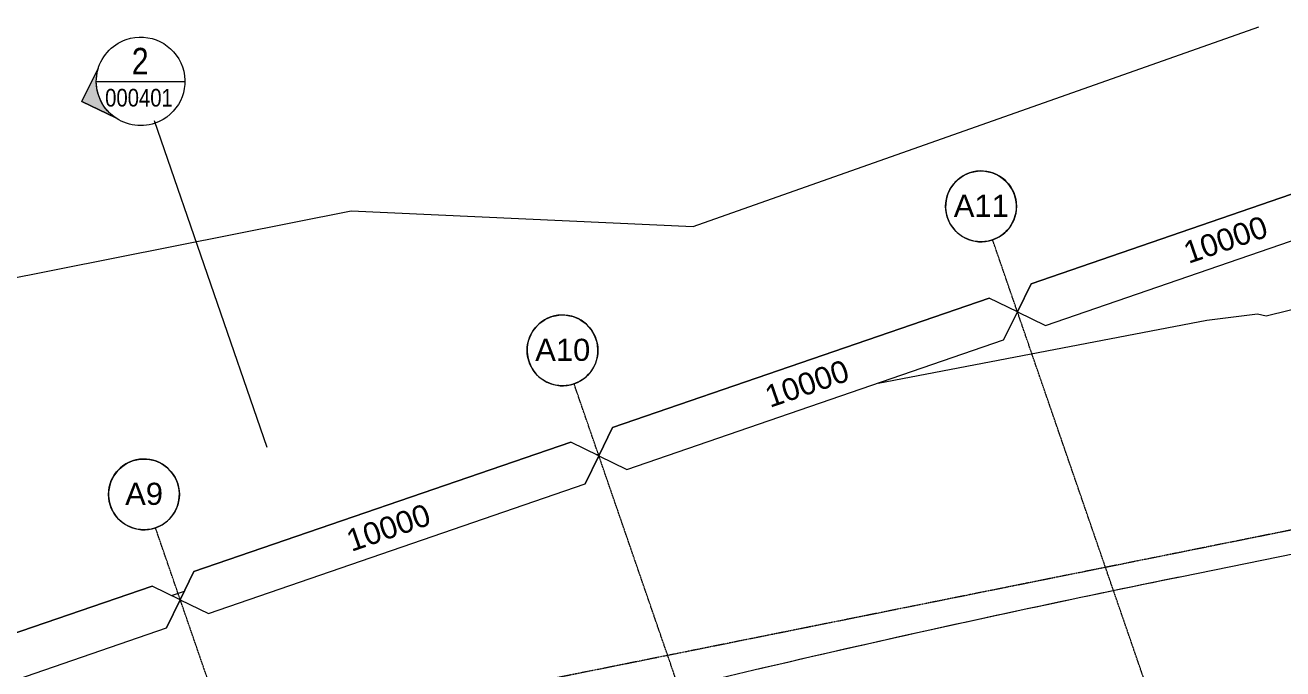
# Model space of a CAD drawing. Header units: millimetres. Extents: x -2478825 to -2336182, y 3945451 to 4053958.
# Drawn here: x -2391300 to -2362889, y 4035753 to 4050308 of the extents above; entities that cross this region are included whole.
import ezdxf

# ---------------------------------------------------------------- set-up
doc = ezdxf.new("R2010")
doc.units = ezdxf.units.MM
doc.linetypes.add('AEC_Double Dash', pattern=[39, 15, -4, 6, -4, 6, -4])
doc.linetypes.add('Grid Line', pattern=[21, 12, -3, 3, -3])
for name, color, linetype, lineweight in [('A-ANNO-NOTE', 131, 'Continuous', 5), ('A-DETL-GENF', 92, 'Continuous', 5), ('A-FLOR', 192, 'Continuous', 5), ('C-PROP-LINE', 91, 'AEC_Double Dash', 13), ('C-TOPO', 7, 'Continuous', 5), ('G-ANNO-SYMB', 111, 'Continuous', 5), ('S-GRID', 1, 'Continuous', 5), ('S-GRID-IDEN', 1, 'Continuous', 5)]:
    doc.layers.add(name, color=color, linetype=linetype, lineweight=lineweight)
doc.styles.add('Arial', font='arial.ttf', dxfattribs={"height": 500})
doc.styles.add('Arial Narrow', font='ARIALN.TTF', dxfattribs={"height": 600})
doc.styles.add('Arial Narrow_1', font='ARIALN.TTF', dxfattribs={"height": 400})

# ---------------------------------------------------------------- blocks, each defined once
blk = doc.blocks.new('Family - ___-240017-ROOF - Part A')
at = {"layer": 'C-PROP-LINE'}
blk.add_line((-2343541, 4042749), (-2388364, 4033725), dxfattribs=at)
blk = doc.blocks.new('Dimension - Grids _2D_ - 1-200-1063965-ROOF - Part A')
at = {"layer": 'A-DETL-GENF'}
for p, q in [((-4323, 500), (-4823, 0)), ((-4823, 0), (-4323, 500)), ((4677, 500), (-4323, 500)), ((-4323, 500), (4677, 500)), ((5177, 0), (4677, 500)), ((5177, 0), (4677, 500)), ((-4823, 0), (-4323, -500)), ((4677, -500), (5177, 0)), ((5177, 0), (4677, -500)), ((-4823, 0), (-4323, -500)), ((-4323, -500), (4677, -500)), ((-4323, -500), (4677, -500))]:
    blk.add_line(p, q, dxfattribs=at)
blk = doc.blocks.new('Section - Black-1049-ROOF - Part A')
at = {"layer": 'G-ANNO-SYMB'}
h = blk.add_hatch(color=256, dxfattribs=at)
edge = h.paths.add_edge_path()
edge.add_line((-7.7, 4), (-4.7, 7))
edge.add_line((-4.7, 7), (-1.7, 4))
edge.add_arc((-4.7, 0), 5, 53.1301, 126.8699)
for p, q in [((-4.7, 7), (-7.7, 4)), ((-4.7, 7), (-7.7, 4)), ((-1.7, 4), (-4.7, 7)), ((-4.7, 7), (-1.7, 4))]:
    blk.add_line(p, q, dxfattribs=at)
for start, end in [(360, 180), (53.1301, 126.8699), (180, 360)]:
    blk.add_arc((-4.7, 0), 5, start, end, dxfattribs=at)
blk = doc.blocks.new('Grid - A1-203820-ROOF - Part A')
at = {"layer": 'S-GRID-IDEN'}
blk.add_circle((0, 0), 4, dxfattribs=at)
for start, end in [(360, 180), (180, 360)]:
    blk.add_arc((0, 0), 4, start, end, dxfattribs=at)

msp = doc.modelspace()

# ---------------------------------------------------------------- linework, layer by layer
at = {"layer": 'A-FLOR'}
msp.add_line((-2365172, 4037845), (-2345398, 4041868), dxfattribs=at)
msp.add_open_spline([(-2377291, 4035145), (-2373268, 4036119), (-2369228, 4037020), (-2365172, 4037845)], degree=3, dxfattribs=at)
at = {"layer": 'C-TOPO'}
for p, q in [((-2376207, 4045757), (-2363432, 4050268)), ((-2363267, 4043737), (-2348035, 4047449)), ((-2394037, 4044100), (-2383933, 4046110)), ((-2383933, 4046110), (-2376207, 4045757)), ((-2364608, 4043638), (-2363462, 4043782)), ((-2363462, 4043782), (-2363267, 4043737)), ((-2372033, 4042215), (-2364608, 4043638)), ((-2378390, 4040595), (-2378317, 4040619)), ((-2387997, 4037414), (-2387700, 4037512))]:
    msp.add_line(p, q, dxfattribs=at)
at = {"layer": 'C-TOPO', "flags": 128}
for points in [[(-2365837, 4037709), (-2365608, 4037756), (-2365378, 4037803)], [(-2365378, 4037803), (-2365375, 4037803), (-2365372, 4037804)], [(-2365372, 4037804), (-2365272, 4037824), (-2365172, 4037845)], [(-2367253, 4037414), (-2367022, 4037463), (-2366791, 4037511)], [(-2366791, 4037511), (-2366788, 4037512), (-2366786, 4037512)], [(-2366786, 4037512), (-2366555, 4037560), (-2366323, 4037608)], [(-2366323, 4037608), (-2366321, 4037609), (-2366319, 4037609)], [(-2366319, 4037609), (-2366317, 4037610), (-2366314, 4037610)], [(-2366314, 4037610), (-2366079, 4037659), (-2365843, 4037707)], [(-2365843, 4037707), (-2365840, 4037708), (-2365837, 4037709)], [(-2368659, 4037116), (-2368427, 4037166), (-2368195, 4037215)], [(-2368195, 4037215), (-2368193, 4037215), (-2368191, 4037216)], [(-2368191, 4037216), (-2367960, 4037265), (-2367729, 4037314)], [(-2367729, 4037314), (-2367727, 4037314), (-2367726, 4037315)], [(-2367726, 4037315), (-2367724, 4037315), (-2367722, 4037316)], [(-2367722, 4037316), (-2367490, 4037365), (-2367257, 4037413)], [(-2367257, 4037413), (-2367255, 4037414), (-2367253, 4037414)], [(-2370063, 4036812), (-2369831, 4036862), (-2369599, 4036913)], [(-2369599, 4036913), (-2369598, 4036913), (-2369596, 4036914)], [(-2369596, 4036914), (-2369364, 4036964), (-2369132, 4037014)], [(-2369132, 4037014), (-2369130, 4037015), (-2369128, 4037015)], [(-2369128, 4037015), (-2368897, 4037065), (-2368665, 4037115)], [(-2368665, 4037115), (-2368664, 4037115), (-2368662, 4037115)], [(-2368662, 4037115), (-2368660, 4037116), (-2368659, 4037116)], [(-2370999, 4036605), (-2370767, 4036657), (-2370535, 4036708)], [(-2370535, 4036708), (-2370534, 4036708), (-2370533, 4036708)], [(-2370533, 4036708), (-2370301, 4036760), (-2370069, 4036810)], [(-2370069, 4036810), (-2370067, 4036811), (-2370066, 4036811)], [(-2370066, 4036811), (-2370064, 4036811), (-2370063, 4036812)], [(-2372401, 4036291), (-2372172, 4036343), (-2371944, 4036394)], [(-2371944, 4036394), (-2371942, 4036395), (-2371941, 4036395)], [(-2371941, 4036395), (-2371706, 4036448), (-2371471, 4036500)], [(-2371471, 4036500), (-2371470, 4036500), (-2371469, 4036501)], [(-2371469, 4036501), (-2371237, 4036552), (-2371005, 4036604)], [(-2371005, 4036604), (-2371003, 4036604), (-2371002, 4036605)], [(-2371002, 4036605), (-2371001, 4036605), (-2370999, 4036605)], [(-2373804, 4035970), (-2373573, 4036023), (-2373341, 4036077)], [(-2373341, 4036077), (-2373340, 4036077), (-2373338, 4036077)], [(-2373338, 4036077), (-2373337, 4036078), (-2373336, 4036078)], [(-2373336, 4036078), (-2373104, 4036131), (-2372873, 4036184)], [(-2372873, 4036184), (-2372871, 4036184), (-2372870, 4036184)], [(-2372870, 4036184), (-2372638, 4036237), (-2372406, 4036290)], [(-2372406, 4036290), (-2372405, 4036290), (-2372404, 4036290)], [(-2372404, 4036290), (-2372402, 4036291), (-2372401, 4036291)], [(-2374734, 4035754), (-2374504, 4035808), (-2374273, 4035862)], [(-2374273, 4035862), (-2374041, 4035915), (-2373810, 4035969)], [(-2373810, 4035969), (-2373809, 4035969), (-2373807, 4035969)], [(-2373807, 4035969), (-2373806, 4035970), (-2373804, 4035970)], [(-2374738, 4035753), (-2374736, 4035753), (-2374734, 4035754)]]:
    msp.add_lwpolyline(points, dxfattribs=at)
at = {"layer": 'G-ANNO-SYMB'}
for p, q in [((-2389692, 4049037), (-2387692, 4049037)), ((-2388386, 4048148), (-2385844, 4040766))]:
    msp.add_line(p, q, dxfattribs=at)
at = {"layer": 'S-GRID', "linetype": 'Grid Line'}
for p, q in [((-2342616, 3967536), (-2369445, 4045453)), ((-2353192, 3967536), (-2378900, 4042198)), ((-2363768, 3967536), (-2388356, 4038942))]:
    msp.add_line(p, q, dxfattribs=at)

# ---------------------------------------------------------------- block references
at = {"layer": 'A-DETL-GENF', "rotation": 19.00040712023049}
for p in [(-2364325, 4045397), (-2373781, 4042142), (-2383236, 4038886), (-2392691, 4035630)]:
    msp.add_blockref('Dimension - Grids _2D_ - 1-200-1063965-ROOF - Part A', p, dxfattribs=at)
at = {"layer": 'C-PROP-LINE'}
msp.add_blockref('Family - ___-240017-ROOF - Part A', (0, 0), dxfattribs=at)
at = {"layer": 'G-ANNO-SYMB', "extrusion": (0, 0, -1), "xscale": 199.9999999999998, "yscale": 199.9999999999998, "zscale": 199.9999999999998, "rotation": 250.9995928797829}
msp.add_blockref('Section - Black-1049-ROOF - Part A', (2388386, 4048148), dxfattribs=at)
at = {"layer": 'S-GRID-IDEN'}
for p, xscale, yscale, zscale, rotation in [((-2369706, 4046210), 199.9999999999999, 199.9999999999999, 199.9999999999999, 19.00040712021561), ((-2379161, 4042954), 199.9999999999999, 199.9999999999999, 199.9999999999999, 19.00040712021559), ((-2388616, 4039698), 199.9999999999998, 199.9999999999998, 199.9999999999998, 19.00040712021563)]:
    msp.add_blockref('Grid - A1-203820-ROOF - Part A', p, dxfattribs=dict(at, xscale=xscale, yscale=yscale, zscale=zscale, rotation=rotation))

# ---------------------------------------------------------------- texts
at = {"layer": 'A-ANNO-NOTE', "char_height": 500, "width": 2324.89, "attachment_point": 1, "rotation": 19.0004, "style": 'Arial'}
for insert in [(-2365184, 4045380), (-2374639, 4042125), (-2384094, 4038869)]:
    msp.add_mtext('10000', dxfattribs=dict(at, insert=insert))
at = {"layer": 'G-ANNO-SYMB', "attachment_point": 1}
for s, insert, char_height, width, style in [('2', (-2388892, 4049794), 600, 464.98, 'Arial Narrow'), ('000401', (-2389493, 4048867), 400, 1924.05, 'Arial Narrow_1')]:
    msp.add_mtext(s, dxfattribs=dict(at, insert=insert, char_height=char_height, width=width, style=style))
at = {"layer": 'S-GRID-IDEN', "char_height": 500, "attachment_point": 1, "style": 'Arial'}
for s, insert, width in [('A11', (-2370322, 4046473), 1491.14), ('A10', (-2379777, 4043217), 1491.14), ('A9', (-2389040, 4039961), 1026.16)]:
    msp.add_mtext(s, dxfattribs=dict(at, insert=insert, width=width))

doc.saveas('drawing.dxf')
